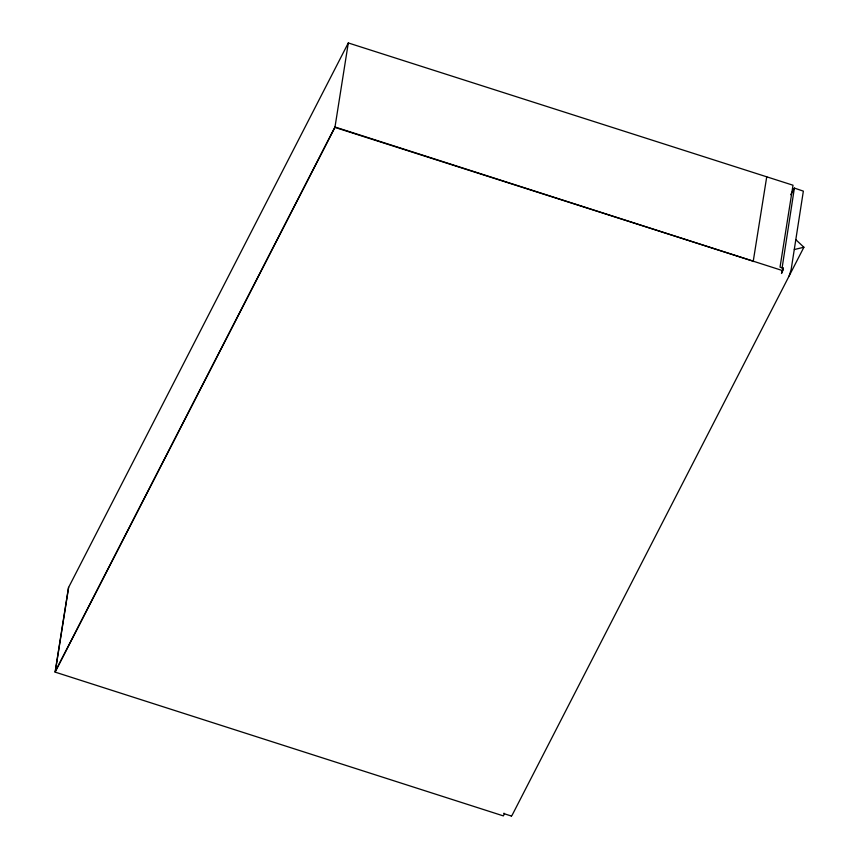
<?xml version="1.0" encoding="UTF-8"?>
<svg xmlns="http://www.w3.org/2000/svg" width="859" height="859" viewBox="0 0 859 859"><rect width="100%" height="100%" fill="white"/><g stroke="black" fill="none" stroke-linecap="round" stroke-linejoin="round"><path stroke-width="1.29" d="M503.911 813.183C505.028 814.107 504.501 813.108 503.363 815.9L55.105 672.103L68.473 587.663L348.303 42.95L793.007 185.222L780.036 267.128L783.322 268.18L781.497 273.473L782.635 270.402M68.645 587.331L55.341 671.319L334.999 126.949M348.303 42.95L334.935 127.39L753.364 261.233M753.193 261.565L766.733 176.793M783.322 268.18L782.893 269.533M789.163 275.932L791.16 269.501L803.358 191.138L794.382 188.089L790.709 194.692M55.105 672.103L335.107 127.057L782.925 270.714M795.885 239.747L803.895 247.242L512.018 815.416L511.406 816.05L504.179 813.731M794.328 249.529L803.895 247.242M783.172 268.47L782.077 268.126L794.382 188.089M511.406 816.05L511.137 815.492"/></g></svg>
